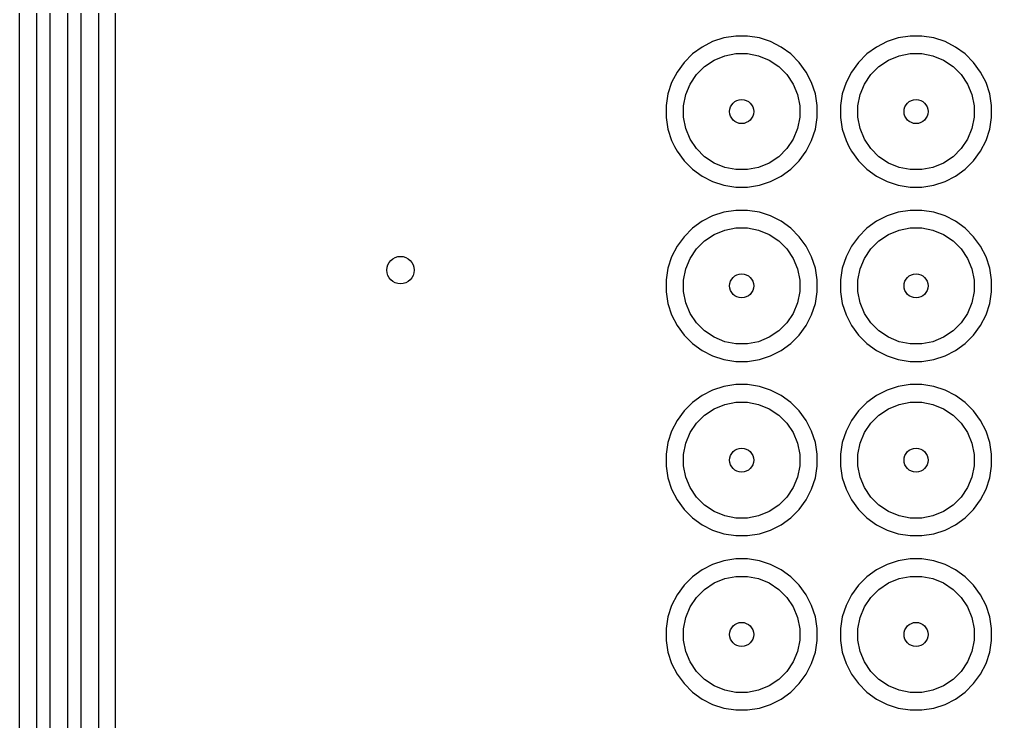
# Model space of a CAD drawing. Extents: x 0 to 130, y -140 to 0.
# Drawn here: x 31.95 to 46.11, y -86.58 to -76.35 of the extents above; entities that cross this region are included whole.
import ezdxf

# ---------------------------------------------------------------- set-up
doc = ezdxf.new("R2010")
doc.units = 0
doc.layers.add('BLACK', color=7, linetype='CONTINUOUS')

msp = doc.modelspace()

# ---------------------------------------------------------------- linework, layer by layer
at = {"layer": 'BLACK', "linetype": 'CONTINUOUS'}
for p, q in [((32.399, -119.942792), (32.399, -56.945208)), ((32.649, -56.996984), (32.649, -119.891015)), ((32.849, -119.756396), (32.849, -57.131604)), ((33.099, -57.18338), (33.099, -119.70462)), ((32.199, -57.893604), (32.199, -132.682223)), ((31.949, -132.734), (31.949, -57.94538)), ((33.3495, -77.603385), (33.3495, -75.063385)), ((42.383386, -76.5895), (42.212297, -76.616597)), ((42.383389, -76.5895), (42.383386, -76.5895)), ((42.556611, -76.5895), (42.383389, -76.5895)), ((42.556614, -76.5895), (42.556611, -76.5895)), ((42.727702, -76.616597), (42.556614, -76.5895)), ((44.923386, -76.5895), (44.752297, -76.616597)), ((44.923389, -76.5895), (44.923386, -76.5895)), ((45.096611, -76.5895), (44.923389, -76.5895)), ((45.096614, -76.5895), (45.096611, -76.5895)), ((45.267702, -76.616597), (45.096614, -76.5895)), ((41.893214, -76.748766), (41.753073, -76.850585)), ((42.047558, -76.670125), (41.893214, -76.748766)), ((42.047561, -76.670123), (42.047558, -76.670125)), ((42.212293, -76.616598), (42.047561, -76.670123)), ((42.212297, -76.616597), (42.212293, -76.616598)), ((42.727706, -76.616598), (42.727702, -76.616597)), ((42.892438, -76.670123), (42.727706, -76.616598)), ((42.892441, -76.670125), (42.892438, -76.670123)), ((43.046785, -76.748766), (42.892441, -76.670125)), ((43.046787, -76.748767), (43.046785, -76.748766)), ((43.046788, -76.748768), (43.046787, -76.748767)), ((43.186928, -76.850586), (43.046788, -76.748768)), ((44.433214, -76.748766), (44.293073, -76.850585)), ((44.587558, -76.670125), (44.433214, -76.748766)), ((44.587561, -76.670123), (44.587558, -76.670125)), ((44.752293, -76.616598), (44.587561, -76.670123)), ((44.752297, -76.616597), (44.752293, -76.616598)), ((45.267706, -76.616598), (45.267702, -76.616597)), ((45.432438, -76.670123), (45.267706, -76.616598)), ((45.432441, -76.670125), (45.432438, -76.670123)), ((45.586785, -76.748766), (45.432441, -76.670125)), ((45.586787, -76.748767), (45.586785, -76.748766)), ((45.586788, -76.748768), (45.586787, -76.748767)), ((45.726928, -76.850586), (45.586788, -76.748768)), ((41.753073, -76.850585), (41.630585, -76.973073)), ((42.069313, -76.940367), (42.223258, -76.876601)), ((42.223258, -76.876601), (42.386685, -76.844093)), ((42.386685, -76.844093), (42.553315, -76.844093)), ((42.553315, -76.844093), (42.716742, -76.876601)), ((42.716742, -76.876601), (42.870687, -76.940367)), ((43.309414, -76.973072), (43.186928, -76.850586)), ((44.293073, -76.850585), (44.170585, -76.973073)), ((44.609313, -76.940367), (44.763258, -76.876601)), ((44.763258, -76.876601), (44.926685, -76.844093)), ((44.926685, -76.844093), (45.093315, -76.844093)), ((45.093315, -76.844093), (45.256742, -76.876601)), ((45.256742, -76.876601), (45.410687, -76.940367)), ((45.849414, -76.973072), (45.726928, -76.850586)), ((41.630585, -76.973073), (41.528766, -77.113214)), ((41.812941, -77.150766), (41.930766, -77.032941)), ((41.930766, -77.032941), (42.069313, -76.940367)), ((42.870687, -76.940367), (43.009234, -77.032941)), ((43.009234, -77.032941), (43.127059, -77.150766)), ((43.411232, -77.113212), (43.309414, -76.973072)), ((44.170585, -76.973073), (44.068766, -77.113214)), ((44.352941, -77.150766), (44.470766, -77.032941)), ((44.470766, -77.032941), (44.609313, -76.940367)), ((45.410687, -76.940367), (45.549234, -77.032941)), ((45.549234, -77.032941), (45.667059, -77.150766)), ((45.951232, -77.113212), (45.849414, -76.973072)), ((41.528766, -77.113214), (41.450125, -77.267558)), ((41.720367, -77.289313), (41.812941, -77.150766)), ((43.127059, -77.150766), (43.219633, -77.289313)), ((43.489873, -77.267555), (43.411232, -77.113212)), ((44.068766, -77.113214), (43.990125, -77.267558)), ((44.260367, -77.289313), (44.352941, -77.150766)), ((45.667059, -77.150766), (45.759633, -77.289313)), ((46.029873, -77.267555), (45.951232, -77.113212)), ((41.450123, -77.267561), (41.396598, -77.432293)), ((41.450125, -77.267558), (41.450123, -77.267561)), ((41.656601, -77.443258), (41.720367, -77.289313)), ((43.219633, -77.289313), (43.283399, -77.443258)), ((43.489873, -77.267557), (43.489873, -77.267555)), ((43.489874, -77.267558), (43.489873, -77.267557)), ((43.489876, -77.267561), (43.489874, -77.267558)), ((43.543401, -77.432293), (43.489876, -77.267561)), ((43.990123, -77.267561), (43.936598, -77.432293)), ((43.990125, -77.267558), (43.990123, -77.267561)), ((44.196601, -77.443258), (44.260367, -77.289313)), ((45.759633, -77.289313), (45.823399, -77.443258)), ((46.029873, -77.267557), (46.029873, -77.267555)), ((46.029874, -77.267558), (46.029873, -77.267557)), ((46.029876, -77.267561), (46.029874, -77.267558)), ((46.083401, -77.432293), (46.029876, -77.267561)), ((41.396597, -77.432297), (41.3695, -77.603385)), ((41.396598, -77.432293), (41.396597, -77.432297)), ((41.624093, -77.606685), (41.656601, -77.443258)), ((43.283399, -77.443258), (43.315907, -77.606685)), ((43.543402, -77.432297), (43.543401, -77.432293)), ((43.5705, -77.603385), (43.543402, -77.432297)), ((43.936597, -77.432297), (43.9095, -77.603385)), ((43.936598, -77.432293), (43.936597, -77.432297)), ((44.164093, -77.606685), (44.196601, -77.443258)), ((45.823399, -77.443258), (45.855907, -77.606685)), ((46.083402, -77.432297), (46.083401, -77.432293)), ((46.1105, -77.603385), (46.083402, -77.432297)), ((33.3495, -80.143385), (33.3495, -77.603385)), ((41.3695, -77.603385), (41.3695, -77.776614)), ((43.5705, -77.776614), (43.5705, -77.603385)), ((43.9095, -77.603385), (43.9095, -77.776614)), ((46.1105, -77.776614), (46.1105, -77.603385)), ((41.624093, -77.773315), (41.624093, -77.606685)), ((43.315907, -77.606685), (43.315907, -77.773315)), ((44.164093, -77.773315), (44.164093, -77.606685)), ((45.855907, -77.606685), (45.855907, -77.773315)), ((41.3695, -77.776614), (41.396597, -77.947702)), ((41.656601, -77.936742), (41.624093, -77.773315)), ((43.315907, -77.773315), (43.283399, -77.936742)), ((43.543402, -77.947702), (43.5705, -77.776614)), ((43.9095, -77.776614), (43.936597, -77.947702)), ((44.196601, -77.936742), (44.164093, -77.773315)), ((45.855907, -77.773315), (45.823399, -77.936742)), ((46.083402, -77.947702), (46.1105, -77.776614)), ((41.396597, -77.947702), (41.396598, -77.947706)), ((41.396598, -77.947706), (41.450123, -78.112438)), ((41.720367, -78.090687), (41.656601, -77.936742)), ((43.283399, -77.936742), (43.219633, -78.090687)), ((43.489876, -78.112438), (43.543401, -77.947706)), ((43.543401, -77.947706), (43.543402, -77.947702)), ((43.936597, -77.947702), (43.936598, -77.947706)), ((43.936598, -77.947706), (43.990123, -78.112438)), ((44.260367, -78.090687), (44.196601, -77.936742)), ((45.823399, -77.936742), (45.759633, -78.090687)), ((46.029876, -78.112438), (46.083401, -77.947706)), ((46.083401, -77.947706), (46.083402, -77.947702)), ((41.450123, -78.112438), (41.450125, -78.112441)), ((41.450125, -78.112441), (41.493425, -78.197424)), ((41.812941, -78.229234), (41.720367, -78.090687)), ((43.219633, -78.090687), (43.127059, -78.229234)), ((43.411232, -78.266788), (43.489873, -78.112445)), ((43.489873, -78.112445), (43.489874, -78.11244)), ((43.489874, -78.11244), (43.489876, -78.112438)), ((43.990123, -78.112438), (43.990125, -78.112441)), ((43.990125, -78.112441), (44.033425, -78.197424)), ((44.352941, -78.229234), (44.260367, -78.090687)), ((45.759633, -78.090687), (45.667059, -78.229234)), ((45.951232, -78.266788), (46.029873, -78.112445)), ((46.029873, -78.112445), (46.029874, -78.11244)), ((46.029874, -78.11244), (46.029876, -78.112438)), ((41.493425, -78.197424), (41.528768, -78.266788)), ((41.528768, -78.266788), (41.630586, -78.406928)), ((41.930766, -78.347059), (41.812941, -78.229234)), ((43.127059, -78.229234), (43.009234, -78.347059)), ((43.309414, -78.406928), (43.411232, -78.266788)), ((44.033425, -78.197424), (44.068768, -78.266788)), ((44.068768, -78.266788), (44.170586, -78.406928)), ((44.470766, -78.347059), (44.352941, -78.229234)), ((45.667059, -78.229234), (45.549234, -78.347059)), ((45.849414, -78.406928), (45.951232, -78.266788)), ((41.630586, -78.406928), (41.753072, -78.529414)), ((42.069313, -78.439633), (41.930766, -78.347059)), ((42.223258, -78.503399), (42.069313, -78.439633)), ((42.870687, -78.439633), (42.716742, -78.503399)), ((43.009234, -78.347059), (42.870687, -78.439633)), ((43.186928, -78.529414), (43.309414, -78.406928)), ((44.170586, -78.406928), (44.293072, -78.529414)), ((44.609313, -78.439633), (44.470766, -78.347059)), ((44.763258, -78.503399), (44.609313, -78.439633)), ((45.410687, -78.439633), (45.256742, -78.503399)), ((45.549234, -78.347059), (45.410687, -78.439633)), ((45.726928, -78.529414), (45.849414, -78.406928)), ((41.753072, -78.529414), (41.893212, -78.631232)), ((42.386685, -78.535907), (42.223258, -78.503399)), ((42.553315, -78.535907), (42.386685, -78.535907)), ((42.716742, -78.503399), (42.553315, -78.535907)), ((43.046788, -78.631232), (43.186928, -78.529414)), ((44.293072, -78.529414), (44.433212, -78.631232)), ((44.926685, -78.535907), (44.763258, -78.503399)), ((45.093315, -78.535907), (44.926685, -78.535907)), ((45.256742, -78.503399), (45.093315, -78.535907)), ((45.586788, -78.631232), (45.726928, -78.529414)), ((41.893212, -78.631232), (42.047555, -78.709873)), ((42.047555, -78.709873), (42.047557, -78.709873)), ((42.047557, -78.709873), (42.047558, -78.709874)), ((42.047558, -78.709874), (42.047561, -78.709876)), ((42.047561, -78.709876), (42.212293, -78.763401)), ((42.727706, -78.763401), (42.892438, -78.709876)), ((42.892438, -78.709876), (42.89244, -78.709874)), ((42.89244, -78.709874), (42.892445, -78.709873)), ((42.892445, -78.709873), (43.046788, -78.631232)), ((44.433212, -78.631232), (44.587555, -78.709873)), ((44.587555, -78.709873), (44.587557, -78.709873)), ((44.587557, -78.709873), (44.587558, -78.709874)), ((44.587558, -78.709874), (44.587561, -78.709876)), ((44.587561, -78.709876), (44.752293, -78.763401)), ((45.267706, -78.763401), (45.432438, -78.709876)), ((45.432438, -78.709876), (45.43244, -78.709874)), ((45.43244, -78.709874), (45.432445, -78.709873)), ((45.432445, -78.709873), (45.586788, -78.631232)), ((42.212293, -78.763401), (42.212297, -78.763402)), ((42.212297, -78.763402), (42.383386, -78.7905)), ((42.383386, -78.7905), (42.383389, -78.7905)), ((42.383389, -78.7905), (42.556614, -78.7905)), ((42.556614, -78.7905), (42.727702, -78.763402)), ((42.727702, -78.763402), (42.727706, -78.763401)), ((44.752293, -78.763401), (44.752297, -78.763402)), ((44.752297, -78.763402), (44.923386, -78.7905)), ((44.923386, -78.7905), (44.923389, -78.7905)), ((44.923389, -78.7905), (45.096614, -78.7905)), ((45.096614, -78.7905), (45.267702, -78.763402)), ((45.267702, -78.763402), (45.267706, -78.763401)), ((42.212293, -79.156598), (42.047561, -79.210123)), ((42.212297, -79.156597), (42.212293, -79.156598)), ((42.383386, -79.1295), (42.212297, -79.156597)), ((42.383389, -79.1295), (42.383386, -79.1295)), ((42.556611, -79.1295), (42.383389, -79.1295)), ((42.556614, -79.1295), (42.556611, -79.1295)), ((42.727702, -79.156597), (42.556614, -79.1295)), ((42.727706, -79.156598), (42.727702, -79.156597)), ((42.892438, -79.210123), (42.727706, -79.156598)), ((44.752293, -79.156598), (44.587561, -79.210123)), ((44.752297, -79.156597), (44.752293, -79.156598)), ((44.923386, -79.1295), (44.752297, -79.156597)), ((44.923389, -79.1295), (44.923386, -79.1295)), ((45.096611, -79.1295), (44.923389, -79.1295)), ((45.096614, -79.1295), (45.096611, -79.1295)), ((45.267702, -79.156597), (45.096614, -79.1295)), ((45.267706, -79.156598), (45.267702, -79.156597)), ((45.432438, -79.210123), (45.267706, -79.156598)), ((41.893214, -79.288766), (41.753073, -79.390585)), ((42.047558, -79.210125), (41.893214, -79.288766)), ((42.047561, -79.210123), (42.047558, -79.210125)), ((42.892441, -79.210125), (42.892438, -79.210123)), ((43.046785, -79.288766), (42.892441, -79.210125)), ((43.046787, -79.288767), (43.046785, -79.288766)), ((43.046788, -79.288768), (43.046787, -79.288767)), ((43.186928, -79.390586), (43.046788, -79.288768)), ((44.433214, -79.288766), (44.293073, -79.390585)), ((44.587558, -79.210125), (44.433214, -79.288766)), ((44.587561, -79.210123), (44.587558, -79.210125)), ((45.432441, -79.210125), (45.432438, -79.210123)), ((45.586785, -79.288766), (45.432441, -79.210125)), ((45.586787, -79.288767), (45.586785, -79.288766)), ((45.586788, -79.288768), (45.586787, -79.288767)), ((45.726928, -79.390586), (45.586788, -79.288768)), ((41.753073, -79.390585), (41.630585, -79.513073)), ((42.069313, -79.480367), (42.223258, -79.416601)), ((42.223258, -79.416601), (42.386685, -79.384093)), ((42.386685, -79.384093), (42.553315, -79.384093)), ((42.553315, -79.384093), (42.716742, -79.416601)), ((42.716742, -79.416601), (42.870687, -79.480367)), ((43.309414, -79.513072), (43.186928, -79.390586)), ((44.293073, -79.390585), (44.170585, -79.513073)), ((44.609313, -79.480367), (44.763258, -79.416601)), ((44.763258, -79.416601), (44.926685, -79.384093)), ((44.926685, -79.384093), (45.093315, -79.384093)), ((45.093315, -79.384093), (45.256742, -79.416601)), ((45.256742, -79.416601), (45.410687, -79.480367)), ((45.849414, -79.513072), (45.726928, -79.390586)), ((41.630585, -79.513073), (41.528766, -79.653214)), ((41.812941, -79.690766), (41.930766, -79.572941)), ((41.930766, -79.572941), (42.069313, -79.480367)), ((42.870687, -79.480367), (43.009234, -79.572941)), ((43.009234, -79.572941), (43.127059, -79.690766)), ((43.411232, -79.653212), (43.309414, -79.513072)), ((44.170585, -79.513073), (44.068766, -79.653214)), ((44.352941, -79.690766), (44.470766, -79.572941)), ((44.470766, -79.572941), (44.609313, -79.480367)), ((45.410687, -79.480367), (45.549234, -79.572941)), ((45.549234, -79.572941), (45.667059, -79.690766)), ((45.951232, -79.653212), (45.849414, -79.513072)), ((41.528766, -79.653214), (41.450125, -79.807558)), ((41.720367, -79.829313), (41.812941, -79.690766)), ((43.127059, -79.690766), (43.219633, -79.829313)), ((43.489873, -79.807555), (43.411232, -79.653212)), ((44.068766, -79.653214), (43.990125, -79.807558)), ((44.260367, -79.829313), (44.352941, -79.690766)), ((45.667059, -79.690766), (45.759633, -79.829313)), ((46.029873, -79.807555), (45.951232, -79.653212)), ((41.450123, -79.807561), (41.396598, -79.972293)), ((41.450125, -79.807558), (41.450123, -79.807561)), ((41.656601, -79.983258), (41.720367, -79.829313)), ((43.219633, -79.829313), (43.283399, -79.983258)), ((43.489873, -79.807557), (43.489873, -79.807555)), ((43.489874, -79.807558), (43.489873, -79.807557)), ((43.489876, -79.807561), (43.489874, -79.807558)), ((43.543401, -79.972293), (43.489876, -79.807561)), ((43.990123, -79.807561), (43.936598, -79.972293)), ((43.990125, -79.807558), (43.990123, -79.807561)), ((44.196601, -79.983258), (44.260367, -79.829313)), ((45.759633, -79.829313), (45.823399, -79.983258)), ((46.029873, -79.807557), (46.029873, -79.807555)), ((46.029874, -79.807558), (46.029873, -79.807557)), ((46.029876, -79.807561), (46.029874, -79.807558)), ((46.083401, -79.972293), (46.029876, -79.807561)), ((41.396597, -79.972297), (41.3695, -80.143385)), ((41.396598, -79.972293), (41.396597, -79.972297)), ((41.624093, -80.146685), (41.656601, -79.983258)), ((43.283399, -79.983258), (43.315907, -80.146685)), ((43.543402, -79.972297), (43.543401, -79.972293)), ((43.5705, -80.143385), (43.543402, -79.972297)), ((43.936597, -79.972297), (43.9095, -80.143385)), ((43.936598, -79.972293), (43.936597, -79.972297)), ((44.164093, -80.146685), (44.196601, -79.983258)), ((45.823399, -79.983258), (45.855907, -80.146685)), ((46.083402, -79.972297), (46.083401, -79.972293)), ((46.1105, -80.143385), (46.083402, -79.972297)), ((33.3495, -82.683385), (33.3495, -80.143385)), ((41.3695, -80.143385), (41.3695, -80.316614)), ((41.624093, -80.313315), (41.624093, -80.146685)), ((43.315907, -80.146685), (43.315907, -80.313315)), ((43.5705, -80.316614), (43.5705, -80.143385)), ((43.9095, -80.143385), (43.9095, -80.316614)), ((44.164093, -80.313315), (44.164093, -80.146685)), ((45.855907, -80.146685), (45.855907, -80.313315)), ((46.1105, -80.316614), (46.1105, -80.143385)), ((41.3695, -80.316614), (41.396597, -80.487702)), ((41.656601, -80.476742), (41.624093, -80.313315)), ((43.315907, -80.313315), (43.283399, -80.476742)), ((43.543402, -80.487702), (43.5705, -80.316614)), ((43.9095, -80.316614), (43.936597, -80.487702)), ((44.196601, -80.476742), (44.164093, -80.313315)), ((45.855907, -80.313315), (45.823399, -80.476742)), ((46.083402, -80.487702), (46.1105, -80.316614)), ((41.396597, -80.487702), (41.396598, -80.487706)), ((41.396598, -80.487706), (41.450123, -80.652438)), ((41.720367, -80.630687), (41.656601, -80.476742)), ((43.283399, -80.476742), (43.219633, -80.630687)), ((43.489876, -80.652438), (43.543401, -80.487706)), ((43.543401, -80.487706), (43.543402, -80.487702)), ((43.936597, -80.487702), (43.936598, -80.487706)), ((43.936598, -80.487706), (43.990123, -80.652438)), ((44.260367, -80.630687), (44.196601, -80.476742)), ((45.823399, -80.476742), (45.759633, -80.630687)), ((46.029876, -80.652438), (46.083401, -80.487706)), ((46.083401, -80.487706), (46.083402, -80.487702)), ((41.450123, -80.652438), (41.450125, -80.652441)), ((41.450125, -80.652441), (41.450126, -80.652444)), ((41.450126, -80.652444), (41.450127, -80.652445)), ((41.450127, -80.652445), (41.528768, -80.806788)), ((41.812941, -80.769234), (41.720367, -80.630687)), ((43.219633, -80.630687), (43.127059, -80.769234)), ((43.411232, -80.806788), (43.489873, -80.652445)), ((43.489873, -80.652445), (43.489874, -80.65244)), ((43.489874, -80.65244), (43.489876, -80.652438)), ((43.990123, -80.652438), (43.990125, -80.652441)), ((43.990125, -80.652441), (43.990126, -80.652444)), ((43.990126, -80.652444), (43.990127, -80.652445)), ((43.990127, -80.652445), (44.068768, -80.806788)), ((44.352941, -80.769234), (44.260367, -80.630687)), ((45.759633, -80.630687), (45.667059, -80.769234)), ((45.951232, -80.806788), (46.029873, -80.652445)), ((46.029873, -80.652445), (46.029874, -80.65244)), ((46.029874, -80.65244), (46.029876, -80.652438)), ((41.528768, -80.806788), (41.630586, -80.946928)), ((41.930766, -80.887059), (41.812941, -80.769234)), ((43.127059, -80.769234), (43.009234, -80.887059)), ((43.309414, -80.946928), (43.411232, -80.806788)), ((44.068768, -80.806788), (44.170586, -80.946928)), ((44.470766, -80.887059), (44.352941, -80.769234)), ((45.667059, -80.769234), (45.549234, -80.887059)), ((45.849414, -80.946928), (45.951232, -80.806788)), ((41.630586, -80.946928), (41.753072, -81.069414)), ((42.069313, -80.979633), (41.930766, -80.887059)), ((42.223258, -81.043399), (42.069313, -80.979633)), ((42.870687, -80.979633), (42.716742, -81.043399)), ((43.009234, -80.887059), (42.870687, -80.979633)), ((43.186928, -81.069414), (43.309414, -80.946928)), ((44.170586, -80.946928), (44.293072, -81.069414)), ((44.609313, -80.979633), (44.470766, -80.887059)), ((44.763258, -81.043399), (44.609313, -80.979633)), ((45.410687, -80.979633), (45.256742, -81.043399)), ((45.549234, -80.887059), (45.410687, -80.979633)), ((45.726928, -81.069414), (45.849414, -80.946928)), ((41.753072, -81.069414), (41.893212, -81.171232)), ((42.386685, -81.075907), (42.223258, -81.043399)), ((42.553315, -81.075907), (42.386685, -81.075907)), ((42.716742, -81.043399), (42.553315, -81.075907)), ((43.046788, -81.171232), (43.186928, -81.069414)), ((44.293072, -81.069414), (44.433212, -81.171232)), ((44.926685, -81.075907), (44.763258, -81.043399)), ((45.093315, -81.075907), (44.926685, -81.075907)), ((45.256742, -81.043399), (45.093315, -81.075907)), ((45.586788, -81.171232), (45.726928, -81.069414)), ((41.893212, -81.171232), (42.047555, -81.249873)), ((42.047555, -81.249873), (42.047557, -81.249873)), ((42.047557, -81.249873), (42.047558, -81.249874)), ((42.047558, -81.249874), (42.047561, -81.249876)), ((42.047561, -81.249876), (42.212293, -81.303401)), ((42.727706, -81.303401), (42.892438, -81.249876)), ((42.892438, -81.249876), (42.89244, -81.249874)), ((42.89244, -81.249874), (42.892445, -81.249873)), ((42.892445, -81.249873), (43.046788, -81.171232)), ((44.433212, -81.171232), (44.587555, -81.249873)), ((44.587555, -81.249873), (44.587557, -81.249873)), ((44.587557, -81.249873), (44.587558, -81.249874)), ((44.587558, -81.249874), (44.587561, -81.249876)), ((44.587561, -81.249876), (44.752293, -81.303401)), ((45.267706, -81.303401), (45.432438, -81.249876)), ((45.432438, -81.249876), (45.43244, -81.249874)), ((45.43244, -81.249874), (45.432445, -81.249873)), ((45.432445, -81.249873), (45.586788, -81.171232)), ((42.212293, -81.303401), (42.212297, -81.303402)), ((42.212297, -81.303402), (42.383386, -81.3305)), ((42.383386, -81.3305), (42.383389, -81.3305)), ((42.383389, -81.3305), (42.556614, -81.3305)), ((42.556614, -81.3305), (42.727702, -81.303402)), ((42.727702, -81.303402), (42.727706, -81.303401)), ((44.752293, -81.303401), (44.752297, -81.303402)), ((44.752297, -81.303402), (44.923386, -81.3305)), ((44.923386, -81.3305), (44.923389, -81.3305)), ((44.923389, -81.3305), (45.096614, -81.3305)), ((45.096614, -81.3305), (45.267702, -81.303402)), ((45.267702, -81.303402), (45.267706, -81.303401)), ((42.212293, -81.696598), (42.047561, -81.750123)), ((42.212297, -81.696597), (42.212293, -81.696598)), ((42.383386, -81.6695), (42.212297, -81.696597)), ((42.383389, -81.6695), (42.383386, -81.6695)), ((42.556611, -81.6695), (42.383389, -81.6695)), ((42.556614, -81.6695), (42.556611, -81.6695)), ((42.727702, -81.696597), (42.556614, -81.6695)), ((42.727706, -81.696598), (42.727702, -81.696597)), ((42.892438, -81.750123), (42.727706, -81.696598)), ((44.752293, -81.696598), (44.587561, -81.750123)), ((44.752297, -81.696597), (44.752293, -81.696598)), ((44.923386, -81.6695), (44.752297, -81.696597)), ((44.923389, -81.6695), (44.923386, -81.6695)), ((45.096611, -81.6695), (44.923389, -81.6695)), ((45.096614, -81.6695), (45.096611, -81.6695)), ((45.267702, -81.696597), (45.096614, -81.6695)), ((45.267706, -81.696598), (45.267702, -81.696597)), ((45.432438, -81.750123), (45.267706, -81.696598)), ((41.893214, -81.828766), (41.753073, -81.930585)), ((42.047558, -81.750125), (41.893214, -81.828766)), ((42.047561, -81.750123), (42.047558, -81.750125)), ((42.892441, -81.750125), (42.892438, -81.750123)), ((43.046785, -81.828766), (42.892441, -81.750125)), ((43.046787, -81.828767), (43.046785, -81.828766)), ((43.046788, -81.828768), (43.046787, -81.828767)), ((43.186928, -81.930586), (43.046788, -81.828768)), ((44.433214, -81.828766), (44.293073, -81.930585)), ((44.587558, -81.750125), (44.433214, -81.828766)), ((44.587561, -81.750123), (44.587558, -81.750125)), ((45.432441, -81.750125), (45.432438, -81.750123)), ((45.586785, -81.828766), (45.432441, -81.750125)), ((45.586787, -81.828767), (45.586785, -81.828766)), ((45.586788, -81.828768), (45.586787, -81.828767)), ((45.726928, -81.930586), (45.586788, -81.828768)), ((41.753073, -81.930585), (41.630585, -82.053073)), ((42.069313, -82.020367), (42.223258, -81.956601)), ((42.223258, -81.956601), (42.386685, -81.924093)), ((42.386685, -81.924093), (42.553315, -81.924093)), ((42.553315, -81.924093), (42.716742, -81.956601)), ((42.716742, -81.956601), (42.870687, -82.020367)), ((43.309414, -82.053072), (43.186928, -81.930586)), ((44.293073, -81.930585), (44.170585, -82.053073)), ((44.609313, -82.020367), (44.763258, -81.956601)), ((44.763258, -81.956601), (44.926685, -81.924093)), ((44.926685, -81.924093), (45.093315, -81.924093)), ((45.093315, -81.924093), (45.256742, -81.956601)), ((45.256742, -81.956601), (45.410687, -82.020367)), ((45.849414, -82.053072), (45.726928, -81.930586)), ((41.630585, -82.053073), (41.528766, -82.193214)), ((41.812941, -82.230766), (41.930766, -82.112941)), ((41.930766, -82.112941), (42.069313, -82.020367)), ((42.870687, -82.020367), (43.009234, -82.112941)), ((43.009234, -82.112941), (43.127059, -82.230766)), ((43.411232, -82.193212), (43.309414, -82.053072)), ((44.170585, -82.053073), (44.068766, -82.193214)), ((44.352941, -82.230766), (44.470766, -82.112941)), ((44.470766, -82.112941), (44.609313, -82.020367)), ((45.410687, -82.020367), (45.549234, -82.112941)), ((45.549234, -82.112941), (45.667059, -82.230766)), ((45.951232, -82.193212), (45.849414, -82.053072)), ((41.528766, -82.193214), (41.450125, -82.347558)), ((41.720367, -82.369313), (41.812941, -82.230766)), ((43.127059, -82.230766), (43.219633, -82.369313)), ((43.489873, -82.347555), (43.411232, -82.193212)), ((44.068766, -82.193214), (43.990125, -82.347558)), ((44.260367, -82.369313), (44.352941, -82.230766)), ((45.667059, -82.230766), (45.759633, -82.369313)), ((46.029873, -82.347555), (45.951232, -82.193212)), ((41.450123, -82.347561), (41.396598, -82.512293)), ((41.450125, -82.347558), (41.450123, -82.347561)), ((41.656601, -82.523258), (41.720367, -82.369313)), ((43.219633, -82.369313), (43.283399, -82.523258)), ((43.489873, -82.347557), (43.489873, -82.347555)), ((43.489874, -82.347558), (43.489873, -82.347557)), ((43.489876, -82.347561), (43.489874, -82.347558)), ((43.543401, -82.512293), (43.489876, -82.347561)), ((43.990123, -82.347561), (43.936598, -82.512293)), ((43.990125, -82.347558), (43.990123, -82.347561)), ((44.196601, -82.523258), (44.260367, -82.369313)), ((45.759633, -82.369313), (45.823399, -82.523258)), ((46.029873, -82.347557), (46.029873, -82.347555)), ((46.029874, -82.347558), (46.029873, -82.347557)), ((46.029876, -82.347561), (46.029874, -82.347558)), ((46.083401, -82.512293), (46.029876, -82.347561)), ((41.396597, -82.512297), (41.3695, -82.683385)), ((41.396598, -82.512293), (41.396597, -82.512297)), ((41.624093, -82.686685), (41.656601, -82.523258)), ((43.283399, -82.523258), (43.315907, -82.686685)), ((43.543402, -82.512297), (43.543401, -82.512293)), ((43.5705, -82.683385), (43.543402, -82.512297)), ((43.936597, -82.512297), (43.9095, -82.683385)), ((43.936598, -82.512293), (43.936597, -82.512297)), ((44.164093, -82.686685), (44.196601, -82.523258)), ((45.823399, -82.523258), (45.855907, -82.686685)), ((46.083402, -82.512297), (46.083401, -82.512293)), ((46.1105, -82.683385), (46.083402, -82.512297)), ((33.3495, -85.223385), (33.3495, -82.683385)), ((41.3695, -82.683385), (41.3695, -82.856614)), ((41.624093, -82.853315), (41.624093, -82.686685)), ((43.315907, -82.686685), (43.315907, -82.853315)), ((43.5705, -82.856614), (43.5705, -82.683385)), ((43.9095, -82.683385), (43.9095, -82.856614)), ((44.164093, -82.853315), (44.164093, -82.686685)), ((45.855907, -82.686685), (45.855907, -82.853315)), ((46.1105, -82.856614), (46.1105, -82.683385)), ((41.3695, -82.856614), (41.396597, -83.027702)), ((41.656601, -83.016742), (41.624093, -82.853315)), ((43.315907, -82.853315), (43.283399, -83.016742)), ((43.543402, -83.027702), (43.5705, -82.856614)), ((43.9095, -82.856614), (43.936597, -83.027702)), ((44.196601, -83.016742), (44.164093, -82.853315)), ((45.855907, -82.853315), (45.823399, -83.016742)), ((46.083402, -83.027702), (46.1105, -82.856614)), ((41.396597, -83.027702), (41.396598, -83.027706)), ((41.396598, -83.027706), (41.450123, -83.192438)), ((41.720367, -83.170687), (41.656601, -83.016742)), ((43.283399, -83.016742), (43.219633, -83.170687)), ((43.489876, -83.192438), (43.543401, -83.027706)), ((43.543401, -83.027706), (43.543402, -83.027702)), ((43.936597, -83.027702), (43.936598, -83.027706)), ((43.936598, -83.027706), (43.990123, -83.192438)), ((44.260367, -83.170687), (44.196601, -83.016742)), ((45.823399, -83.016742), (45.759633, -83.170687)), ((46.029876, -83.192438), (46.083401, -83.027706)), ((46.083401, -83.027706), (46.083402, -83.027702)), ((41.450123, -83.192438), (41.450125, -83.192441)), ((41.450125, -83.192441), (41.450126, -83.192444)), ((41.450126, -83.192444), (41.450127, -83.192445)), ((41.450127, -83.192445), (41.528768, -83.346788)), ((41.812941, -83.309234), (41.720367, -83.170687)), ((43.219633, -83.170687), (43.127059, -83.309234)), ((43.411232, -83.346788), (43.489873, -83.192445)), ((43.489873, -83.192445), (43.489874, -83.19244)), ((43.489874, -83.19244), (43.489876, -83.192438)), ((43.990123, -83.192438), (43.990125, -83.192441)), ((43.990125, -83.192441), (43.990126, -83.192444)), ((43.990126, -83.192444), (43.990127, -83.192445)), ((43.990127, -83.192445), (44.068768, -83.346788)), ((44.352941, -83.309234), (44.260367, -83.170687)), ((45.759633, -83.170687), (45.667059, -83.309234)), ((45.951232, -83.346788), (46.029873, -83.192445)), ((46.029873, -83.192445), (46.029874, -83.19244)), ((46.029874, -83.19244), (46.029876, -83.192438)), ((41.528768, -83.346788), (41.630586, -83.486928)), ((41.930766, -83.427059), (41.812941, -83.309234)), ((43.127059, -83.309234), (43.009234, -83.427059)), ((43.309414, -83.486928), (43.411232, -83.346788)), ((44.068768, -83.346788), (44.170586, -83.486928)), ((44.470766, -83.427059), (44.352941, -83.309234)), ((45.667059, -83.309234), (45.549234, -83.427059)), ((45.849414, -83.486928), (45.951232, -83.346788)), ((41.630586, -83.486928), (41.753072, -83.609414)), ((42.069313, -83.519633), (41.930766, -83.427059)), ((42.223258, -83.583399), (42.069313, -83.519633)), ((42.870687, -83.519633), (42.716742, -83.583399)), ((43.009234, -83.427059), (42.870687, -83.519633)), ((43.186928, -83.609414), (43.309414, -83.486928)), ((44.170586, -83.486928), (44.293072, -83.609414)), ((44.609313, -83.519633), (44.470766, -83.427059)), ((44.763258, -83.583399), (44.609313, -83.519633)), ((45.410687, -83.519633), (45.256742, -83.583399)), ((45.549234, -83.427059), (45.410687, -83.519633)), ((45.726928, -83.609414), (45.849414, -83.486928)), ((41.753072, -83.609414), (41.893212, -83.711232)), ((42.386685, -83.615907), (42.223258, -83.583399)), ((42.553315, -83.615907), (42.386685, -83.615907)), ((42.716742, -83.583399), (42.553315, -83.615907)), ((43.046788, -83.711232), (43.186928, -83.609414)), ((44.293072, -83.609414), (44.433212, -83.711232)), ((44.926685, -83.615907), (44.763258, -83.583399)), ((45.093315, -83.615907), (44.926685, -83.615907)), ((45.256742, -83.583399), (45.093315, -83.615907)), ((45.586788, -83.711232), (45.726928, -83.609414)), ((41.893212, -83.711232), (42.047555, -83.789873)), ((42.047555, -83.789873), (42.047557, -83.789873)), ((42.047557, -83.789873), (42.047558, -83.789874)), ((42.047558, -83.789874), (42.047561, -83.789876)), ((42.047561, -83.789876), (42.212293, -83.843401)), ((42.727706, -83.843401), (42.892438, -83.789876)), ((42.892438, -83.789876), (42.89244, -83.789874)), ((42.89244, -83.789874), (42.892445, -83.789873)), ((42.892445, -83.789873), (43.046788, -83.711232)), ((44.433212, -83.711232), (44.587555, -83.789873)), ((44.587555, -83.789873), (44.587557, -83.789873)), ((44.587557, -83.789873), (44.587558, -83.789874)), ((44.587558, -83.789874), (44.587561, -83.789876)), ((44.587561, -83.789876), (44.752293, -83.843401)), ((45.267706, -83.843401), (45.432438, -83.789876)), ((45.432438, -83.789876), (45.43244, -83.789874)), ((45.43244, -83.789874), (45.432445, -83.789873)), ((45.432445, -83.789873), (45.586788, -83.711232)), ((42.212293, -83.843401), (42.212297, -83.843402)), ((42.212297, -83.843402), (42.383386, -83.8705)), ((42.383386, -83.8705), (42.383389, -83.8705)), ((42.383389, -83.8705), (42.556614, -83.8705)), ((42.556614, -83.8705), (42.727702, -83.843402)), ((42.727702, -83.843402), (42.727706, -83.843401)), ((44.752293, -83.843401), (44.752297, -83.843402)), ((44.752297, -83.843402), (44.923386, -83.8705)), ((44.923386, -83.8705), (44.923389, -83.8705)), ((44.923389, -83.8705), (45.096614, -83.8705)), ((45.096614, -83.8705), (45.267702, -83.843402)), ((45.267702, -83.843402), (45.267706, -83.843401)), ((42.212293, -84.236598), (42.047561, -84.290123)), ((42.212297, -84.236597), (42.212293, -84.236598)), ((42.383386, -84.2095), (42.212297, -84.236597)), ((42.383389, -84.2095), (42.383386, -84.2095)), ((42.556611, -84.2095), (42.383389, -84.2095)), ((42.556614, -84.2095), (42.556611, -84.2095)), ((42.727702, -84.236597), (42.556614, -84.2095)), ((42.727706, -84.236598), (42.727702, -84.236597)), ((42.892438, -84.290123), (42.727706, -84.236598)), ((44.752293, -84.236598), (44.587561, -84.290123)), ((44.752297, -84.236597), (44.752293, -84.236598)), ((44.923386, -84.2095), (44.752297, -84.236597)), ((44.923389, -84.2095), (44.923386, -84.2095)), ((45.096611, -84.2095), (44.923389, -84.2095)), ((45.096614, -84.2095), (45.096611, -84.2095)), ((45.267702, -84.236597), (45.096614, -84.2095)), ((45.267706, -84.236598), (45.267702, -84.236597)), ((45.432438, -84.290123), (45.267706, -84.236598)), ((41.893214, -84.368766), (41.753073, -84.470585)), ((42.047558, -84.290125), (41.893214, -84.368766)), ((42.047561, -84.290123), (42.047558, -84.290125)), ((42.892441, -84.290125), (42.892438, -84.290123)), ((43.046785, -84.368766), (42.892441, -84.290125)), ((43.046787, -84.368767), (43.046785, -84.368766)), ((43.046788, -84.368768), (43.046787, -84.368767)), ((43.186928, -84.470586), (43.046788, -84.368768)), ((44.433214, -84.368766), (44.293073, -84.470585)), ((44.587558, -84.290125), (44.433214, -84.368766)), ((44.587561, -84.290123), (44.587558, -84.290125)), ((45.432441, -84.290125), (45.432438, -84.290123)), ((45.586785, -84.368766), (45.432441, -84.290125)), ((45.586787, -84.368767), (45.586785, -84.368766)), ((45.586788, -84.368768), (45.586787, -84.368767)), ((45.726928, -84.470586), (45.586788, -84.368768)), ((41.753073, -84.470585), (41.630585, -84.593073)), ((42.069313, -84.560367), (42.223258, -84.496601)), ((42.223258, -84.496601), (42.386685, -84.464093)), ((42.386685, -84.464093), (42.553315, -84.464093)), ((42.553315, -84.464093), (42.716742, -84.496601)), ((42.716742, -84.496601), (42.870687, -84.560367)), ((43.309414, -84.593072), (43.186928, -84.470586)), ((44.293073, -84.470585), (44.170585, -84.593073)), ((44.609313, -84.560367), (44.763258, -84.496601)), ((44.763258, -84.496601), (44.926685, -84.464093)), ((44.926685, -84.464093), (45.093315, -84.464093)), ((45.093315, -84.464093), (45.256742, -84.496601)), ((45.256742, -84.496601), (45.410687, -84.560367)), ((45.849414, -84.593072), (45.726928, -84.470586)), ((41.630585, -84.593073), (41.528766, -84.733214)), ((41.812941, -84.770766), (41.930766, -84.652941)), ((41.930766, -84.652941), (42.069313, -84.560367)), ((42.870687, -84.560367), (43.009234, -84.652941)), ((43.009234, -84.652941), (43.127059, -84.770766)), ((43.411232, -84.733212), (43.309414, -84.593072)), ((44.170585, -84.593073), (44.068766, -84.733214)), ((44.352941, -84.770766), (44.470766, -84.652941)), ((44.470766, -84.652941), (44.609313, -84.560367)), ((45.410687, -84.560367), (45.549234, -84.652941)), ((45.549234, -84.652941), (45.667059, -84.770766)), ((45.951232, -84.733212), (45.849414, -84.593072)), ((41.528766, -84.733214), (41.450125, -84.887558)), ((41.720367, -84.909313), (41.812941, -84.770766)), ((43.127059, -84.770766), (43.219633, -84.909313)), ((43.489873, -84.887555), (43.411232, -84.733212)), ((44.068766, -84.733214), (43.990125, -84.887558)), ((44.260367, -84.909313), (44.352941, -84.770766)), ((45.667059, -84.770766), (45.759633, -84.909313)), ((46.029873, -84.887555), (45.951232, -84.733212)), ((41.450123, -84.887561), (41.396598, -85.052293)), ((41.450125, -84.887558), (41.450123, -84.887561)), ((41.656601, -85.063258), (41.720367, -84.909313)), ((43.219633, -84.909313), (43.283399, -85.063258)), ((43.489873, -84.887557), (43.489873, -84.887555)), ((43.489874, -84.887558), (43.489873, -84.887557)), ((43.489876, -84.887561), (43.489874, -84.887558)), ((43.543401, -85.052293), (43.489876, -84.887561)), ((43.990123, -84.887561), (43.936598, -85.052293)), ((43.990125, -84.887558), (43.990123, -84.887561)), ((44.196601, -85.063258), (44.260367, -84.909313)), ((45.759633, -84.909313), (45.823399, -85.063258)), ((46.029873, -84.887557), (46.029873, -84.887555)), ((46.029874, -84.887558), (46.029873, -84.887557)), ((46.029876, -84.887561), (46.029874, -84.887558)), ((46.083401, -85.052293), (46.029876, -84.887561)), ((41.396597, -85.052297), (41.3695, -85.223385)), ((41.396598, -85.052293), (41.396597, -85.052297)), ((41.624093, -85.226685), (41.656601, -85.063258)), ((43.283399, -85.063258), (43.315907, -85.226685)), ((43.543402, -85.052297), (43.543401, -85.052293)), ((43.5705, -85.223385), (43.543402, -85.052297)), ((43.936597, -85.052297), (43.9095, -85.223385)), ((43.936598, -85.052293), (43.936597, -85.052297)), ((44.164093, -85.226685), (44.196601, -85.063258)), ((45.823399, -85.063258), (45.855907, -85.226685)), ((46.083402, -85.052297), (46.083401, -85.052293)), ((46.1105, -85.223385), (46.083402, -85.052297)), ((33.3495, -101.488383), (33.3495, -85.223385)), ((41.3695, -85.223385), (41.3695, -85.396614)), ((41.624093, -85.393315), (41.624093, -85.226685)), ((43.315907, -85.226685), (43.315907, -85.393315)), ((43.5705, -85.396614), (43.5705, -85.223385)), ((43.9095, -85.223385), (43.9095, -85.396614)), ((44.164093, -85.393315), (44.164093, -85.226685)), ((45.855907, -85.226685), (45.855907, -85.393315)), ((46.1105, -85.396614), (46.1105, -85.223385)), ((41.656601, -85.556742), (41.624093, -85.393315)), ((43.315907, -85.393315), (43.283399, -85.556742)), ((44.196601, -85.556742), (44.164093, -85.393315)), ((45.855907, -85.393315), (45.823399, -85.556742)), ((41.3695, -85.396614), (41.396597, -85.567702)), ((43.543402, -85.567702), (43.5705, -85.396614)), ((43.9095, -85.396614), (43.936597, -85.567702)), ((46.083402, -85.567702), (46.1105, -85.396614)), ((41.396597, -85.567702), (41.396598, -85.567706)), ((41.396598, -85.567706), (41.450123, -85.732438)), ((41.720367, -85.710687), (41.656601, -85.556742)), ((43.283399, -85.556742), (43.219633, -85.710687)), ((43.489876, -85.732438), (43.543401, -85.567706)), ((43.543401, -85.567706), (43.543402, -85.567702)), ((43.936597, -85.567702), (43.936598, -85.567706)), ((43.936598, -85.567706), (43.990123, -85.732438)), ((44.260367, -85.710687), (44.196601, -85.556742)), ((45.823399, -85.556742), (45.759633, -85.710687)), ((46.029876, -85.732438), (46.083401, -85.567706)), ((46.083401, -85.567706), (46.083402, -85.567702)), ((41.450123, -85.732438), (41.450125, -85.732441)), ((41.450125, -85.732441), (41.450126, -85.732444)), ((41.450126, -85.732444), (41.450127, -85.732445)), ((41.450127, -85.732445), (41.528768, -85.886788)), ((41.812941, -85.849234), (41.720367, -85.710687)), ((43.219633, -85.710687), (43.127059, -85.849234)), ((43.411232, -85.886788), (43.489873, -85.732445)), ((43.489873, -85.732445), (43.489874, -85.73244)), ((43.489874, -85.73244), (43.489876, -85.732438)), ((43.990123, -85.732438), (43.990125, -85.732441)), ((43.990125, -85.732441), (43.990126, -85.732444)), ((43.990126, -85.732444), (43.990127, -85.732445)), ((43.990127, -85.732445), (44.068768, -85.886788)), ((44.352941, -85.849234), (44.260367, -85.710687)), ((45.759633, -85.710687), (45.667059, -85.849234)), ((45.951232, -85.886788), (46.029873, -85.732445)), ((46.029873, -85.732445), (46.029874, -85.73244)), ((46.029874, -85.73244), (46.029876, -85.732438)), ((41.528768, -85.886788), (41.630586, -86.026928)), ((41.930766, -85.967059), (41.812941, -85.849234)), ((43.127059, -85.849234), (43.009234, -85.967059)), ((43.309414, -86.026928), (43.411232, -85.886788)), ((44.068768, -85.886788), (44.170586, -86.026928)), ((44.470766, -85.967059), (44.352941, -85.849234)), ((45.667059, -85.849234), (45.549234, -85.967059)), ((45.849414, -86.026928), (45.951232, -85.886788)), ((41.630586, -86.026928), (41.753072, -86.149414)), ((42.069313, -86.059633), (41.930766, -85.967059)), ((42.223258, -86.123399), (42.069313, -86.059633)), ((42.870687, -86.059633), (42.716742, -86.123399)), ((43.009234, -85.967059), (42.870687, -86.059633)), ((43.186928, -86.149414), (43.309414, -86.026928)), ((44.170586, -86.026928), (44.293072, -86.149414)), ((44.609313, -86.059633), (44.470766, -85.967059)), ((44.763258, -86.123399), (44.609313, -86.059633)), ((45.410687, -86.059633), (45.256742, -86.123399)), ((45.549234, -85.967059), (45.410687, -86.059633)), ((45.726928, -86.149414), (45.849414, -86.026928)), ((41.753072, -86.149414), (41.893212, -86.251232)), ((42.386685, -86.155907), (42.223258, -86.123399)), ((42.553315, -86.155907), (42.386685, -86.155907)), ((42.716742, -86.123399), (42.553315, -86.155907)), ((43.046788, -86.251232), (43.186928, -86.149414)), ((44.293072, -86.149414), (44.433212, -86.251232)), ((44.926685, -86.155907), (44.763258, -86.123399)), ((45.093315, -86.155907), (44.926685, -86.155907)), ((45.256742, -86.123399), (45.093315, -86.155907)), ((45.586788, -86.251232), (45.726928, -86.149414)), ((41.893212, -86.251232), (42.047555, -86.329873)), ((42.047555, -86.329873), (42.047557, -86.329873)), ((42.047557, -86.329873), (42.047558, -86.329874)), ((42.047558, -86.329874), (42.047561, -86.329876)), ((42.047561, -86.329876), (42.212293, -86.383401)), ((42.212293, -86.383401), (42.212297, -86.383402)), ((42.212297, -86.383402), (42.383386, -86.4105)), ((42.556614, -86.4105), (42.727702, -86.383402)), ((42.727702, -86.383402), (42.727706, -86.383401)), ((42.727706, -86.383401), (42.892438, -86.329876)), ((42.892438, -86.329876), (42.89244, -86.329874)), ((42.89244, -86.329874), (42.892445, -86.329873)), ((42.892445, -86.329873), (43.046788, -86.251232)), ((44.433212, -86.251232), (44.587555, -86.329873)), ((44.587555, -86.329873), (44.587557, -86.329873)), ((44.587557, -86.329873), (44.587558, -86.329874)), ((44.587558, -86.329874), (44.587561, -86.329876)), ((44.587561, -86.329876), (44.752293, -86.383401)), ((44.752293, -86.383401), (44.752297, -86.383402)), ((44.752297, -86.383402), (44.923386, -86.4105)), ((45.096614, -86.4105), (45.267702, -86.383402)), ((45.267702, -86.383402), (45.267706, -86.383401)), ((45.267706, -86.383401), (45.432438, -86.329876)), ((45.432438, -86.329876), (45.43244, -86.329874)), ((45.43244, -86.329874), (45.432445, -86.329873)), ((45.432445, -86.329873), (45.586788, -86.251232)), ((42.383386, -86.4105), (42.383389, -86.4105)), ((42.383389, -86.4105), (42.556614, -86.4105)), ((44.923386, -86.4105), (44.923389, -86.4105)), ((44.923389, -86.4105), (45.096614, -86.4105))]:
    msp.add_line(p, q, dxfattribs=at)
at = {"layer": 'BLACK'}
for centre, radius in [((42.47, -77.69), 0.175), ((42.47, -77.69), 0.175), ((45.01, -77.69), 0.175), ((45.01, -77.69), 0.175), ((37.5, -80), 0.2), ((42.47, -80.23), 0.175), ((42.47, -80.23), 0.175), ((45.01, -80.23), 0.175), ((45.01, -80.23), 0.175), ((42.47, -82.77), 0.175), ((42.47, -82.77), 0.175), ((45.01, -82.77), 0.175), ((45.01, -82.77), 0.175), ((42.47, -85.31), 0.175), ((42.47, -85.31), 0.175), ((45.01, -85.31), 0.175), ((45.01, -85.31), 0.175)]:
    msp.add_circle(centre, radius, dxfattribs=at)
at = {"layer": 'WHITE'}
for centre in [(42.47, -77.69), (45.01, -77.69), (42.47, -80.23), (45.01, -80.23), (42.47, -82.77), (45.01, -82.77), (42.47, -85.31), (45.01, -85.31)]:
    msp.add_circle(centre, 0.175, dxfattribs=at)

doc.saveas('drawing.dxf')
